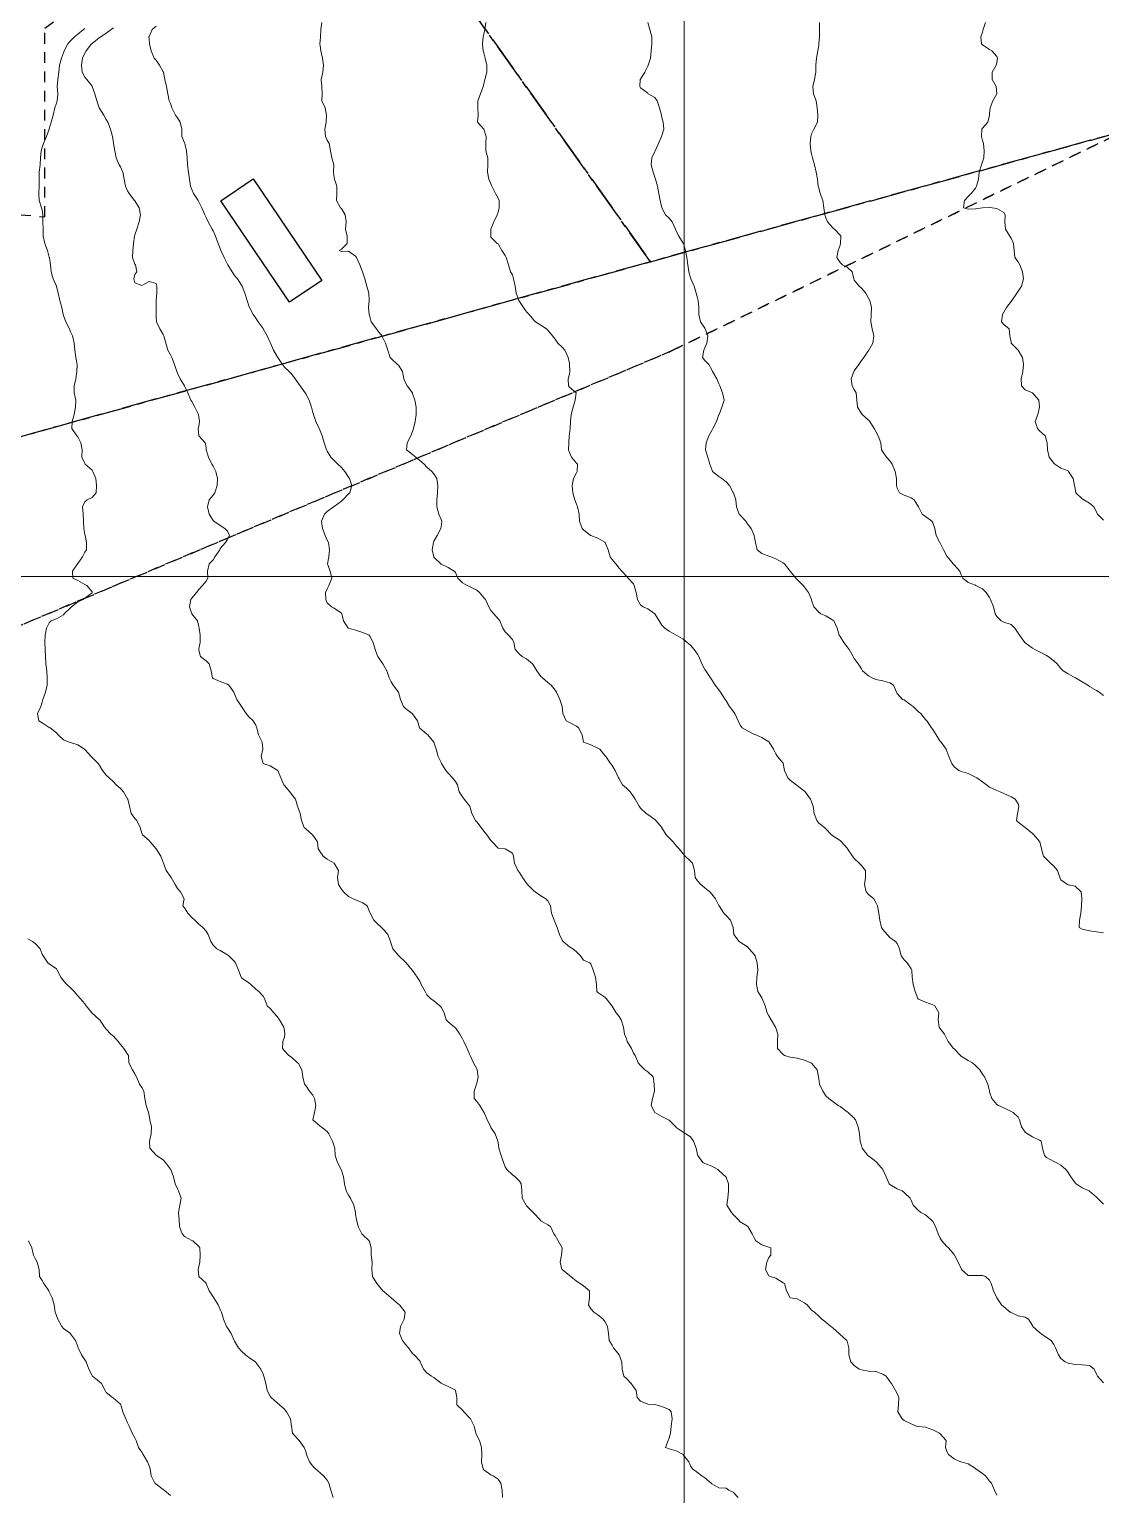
# Model space of a CAD drawing. Header units: centimetres. Extents: x 0 to 642158, y -847 to 649707.
# Drawn here: x 616720.8 to 616796, y 620322.9 to 620425.8 of the extents above; entities that cross this region are included whole.
import ezdxf

# ---------------------------------------------------------------- set-up
doc = ezdxf.new("R2010")
doc.units = ezdxf.units.CM
doc.header["$MEASUREMENT"] = 0
doc.linetypes.add('CENTERX2', pattern=[4, 2.5, -0.5, 0.5, -0.5])
doc.linetypes.add('JIS_02_0.7', pattern=[1.35, 0.75, -0.6])
for name, color, linetype, lineweight in [('MEV_grille', 254, 'Continuous', 9), ('WAL_parcellaire agricole', 7, 'JIS_02_0.7', 25), ('WAL_topographie 0.5', 253, 'Continuous', 20)]:
    doc.layers.add(name, color=color, linetype=linetype, lineweight=lineweight)
doc.layers.add('SPW_batiments', color=7, linetype='Continuous')
doc.layers.add('SPW_parcellaire cadastral', color=7, linetype='CENTERX2', lineweight=25, true_color=0xff0542)

# ---------------------------------------------------------------- blocks, each defined once
blk = doc.blocks.new('*U114')
at = {"layer": 'MEV_grille', "transparency": 33554687}
blk.add_lwpolyline([(-1338.46, 0), (1338.46, 0)], dxfattribs=at)
blk = doc.blocks.new('*U115')
at = {"layer": 'MEV_grille', "color": 0, "linetype": 'ByBlock', "lineweight": -2, "transparency": 16777216}
blk.add_blockref('*U114', (0, -2000), dxfattribs=at)
blk = doc.blocks.new('*U112')
at = {"layer": 'MEV_grille', "transparency": 33554687}
blk.add_lwpolyline([(0, 1825.48), (0, -1825.48)], dxfattribs=at)
blk = doc.blocks.new('*U113')
at = {"layer": 'MEV_grille', "color": 0, "linetype": 'ByBlock', "lineweight": -2, "transparency": 16777216}
blk.add_blockref('*U112', (1400, 0), dxfattribs=at)

msp = doc.modelspace()

# ---------------------------------------------------------------- linework, layer by layer
at = {"layer": 'SPW_batiments'}
msp.add_lwpolyline([(616736.57, 620415.27), (616741.37, 620408.14), (616739.1, 620406.62), (616734.3, 620413.74), (616736.57, 620415.27)], dxfattribs=at)
at = {"layer": 'SPW_parcellaire cadastral'}
for points in [[(616764.44, 620409.46), (616718.63, 620473.95), (616738.96, 620488.51), (616727.02, 620505.51), (616706.72, 620490.91), (616694.46, 620508.38), (616685.39, 620521.29), (616681.33, 620527.07), (616710, 620543.34), (616712.42, 620539.93), (616718.6, 620531.18), (616727.26, 620518.93), (616736.38, 620525.57), (616741.16, 620518.76), (616736.73, 620515.69), (616741.85, 620508.3), (616747.79, 620512.55), (616765.02, 620487.87), (616775.95, 620495.39), (616784.98, 620495.89), (616829.38, 620431.37), (616810.74, 620422.24), (616764.44, 620409.46)], [(616764.44, 620409.46), (616683.17, 620386.89), (616664.57, 620423.14), (616658.83, 620434.53), (616640.6, 620470.67), (616632.78, 620486.17), (616675.75, 620523.3), (616681.33, 620527.07), (616685.39, 620521.29), (616679.91, 620517.42), (616688.9, 620504.43), (616694.46, 620508.38), (616706.72, 620490.91), (616696.99, 620483.91), (616708.66, 620467.05), (616718.63, 620473.95), (616764.44, 620409.46)], [(616764.44, 620409.46), (616810.74, 620422.24), (616880.97, 620322.26), (616751.31, 620239.97), (616733.19, 620281.26), (616720.28, 620308.47), (616683.17, 620386.89), (616764.44, 620409.46)]]:
    msp.add_lwpolyline(points, dxfattribs=at)
at = {"layer": 'WAL_parcellaire agricole'}
for points in [[(616651.69, 620350.86), (616600.26, 620451.18), (616608.43, 620461.85), (616622.17, 620477.1), (616635.17, 620488.35), (616660.42, 620508.86), (616671.42, 620493.61), (616629.92, 620464.1), (616654.18, 620430.61), (616694.92, 620460.11), (616705.43, 620453.86), (616716.18, 620445.86), (616716.18, 620413.11), (616721.93, 620412.61), (616721.93, 620425.86), (616769.17, 620460.62), (616773.17, 620458.87), (616777.17, 620462.37), (616772.55, 620470.87), (616795.67, 620482.87), (616810.3, 620459.62)], [(616845.95, 620253.88), (616785.45, 620210.87), (616763.87, 620197.62), (616740.96, 620187.28), (616668.69, 620318.86), (616651.69, 620350.86), (616656.94, 620355.19), (616709.77, 620379.53), (616765.93, 620403.2), (616806.76, 620423.04)], [(616806.76, 620423.04), (616765.93, 620403.2), (616709.77, 620379.53), (616656.94, 620355.19), (616651.69, 620350.86)]]:
    msp.add_lwpolyline(points, dxfattribs=at)
at = {"layer": 'WAL_topographie 0.5'}
for points in [[(616724.75, 620425.82), (616724.64, 620425.75), (616724.25, 620425.43), (616724.03, 620425.25), (616723.75, 620424.97), (616723.56, 620424.75), (616723.3, 620424.25), (616723.25, 620424.11), (616723.11, 620423.75), (616722.97, 620423.25), (616722.93, 620422.75), (616722.85, 620422.25), (616722.81, 620421.75), (616722.85, 620421.25), (616722.8, 620420.75), (616722.75, 620420.59), (616722.65, 620420.25), (616722.52, 620419.75), (616722.39, 620419.25), (616722.25, 620418.79), (616722.24, 620418.75), (616722.06, 620418.25), (616721.84, 620417.75), (616721.75, 620417.49), (616721.68, 620417.25), (616721.64, 620416.75), (616721.6, 620416.25), (616721.55, 620415.75), (616721.53, 620415.25), (616721.53, 620414.75), (616721.52, 620414.25), (616721.53, 620413.75), (616721.71, 620413.25), (616721.75, 620413.11), (616721.8, 620412.75), (616721.8, 620412.25), (616721.83, 620411.75), (616721.83, 620411.25), (616721.94, 620410.75), (616722.12, 620410.25), (616722.25, 620409.79), (616722.26, 620409.75), (616722.34, 620409.25), (616722.38, 620408.75), (616722.53, 620408.25), (616722.75, 620407.75), (616722.75, 620407.75), (616722.87, 620407.25), (616722.99, 620406.75), (616723.14, 620406.25), (616723.23, 620405.75), (616723.25, 620405.69), (616723.41, 620405.25), (616723.67, 620404.75), (616723.75, 620404.54), (616723.87, 620404.25), (616724, 620403.75), (616724.05, 620403.25), (616724.12, 620402.75), (616724.2, 620402.25), (616724.18, 620401.75), (616724.11, 620401.25), (616723.99, 620400.75), (616724, 620400.25), (616724.12, 620399.75), (616724.09, 620399.25), (616723.99, 620398.75), (616723.86, 620398.25), (616723.83, 620397.75), (616724.18, 620397.25), (616724.25, 620397.17), (616724.46, 620396.75), (616724.55, 620396.25), (616724.54, 620395.75), (616724.75, 620395.29), (616724.77, 620395.25), (616725.25, 620394.83), (616725.31, 620394.75), (616725.51, 620394.25), (616725.56, 620393.75), (616725.53, 620393.25), (616725.25, 620392.91), (616724.92, 620392.75), (616724.75, 620392.61), (616724.58, 620392.25), (616724.63, 620391.75), (616724.65, 620391.25), (616724.67, 620390.75), (616724.75, 620390.32), (616724.76, 620390.25), (616724.87, 620389.75), (616724.85, 620389.25), (616724.75, 620389.07), (616724.58, 620388.75), (616724.25, 620388.28), (616724.22, 620388.25), (616723.87, 620387.75), (616723.91, 620387.25), (616724.25, 620387.09), (616724.75, 620386.82), (616724.88, 620386.75), (616725.25, 620386.29), (616725.27, 620386.25), (616725.25, 620386.23), (616724.75, 620385.85), (616724.62, 620385.75), (616724.25, 620385.6), (616723.82, 620385.25), (616723.75, 620385.18), (616723.3, 620384.75), (616723.25, 620384.69), (616722.75, 620384.4), (616722.37, 620384.25), (616722.25, 620384.12), (616722.05, 620383.75), (616721.95, 620383.25), (616721.93, 620382.75), (616721.96, 620382.25), (616721.98, 620381.75), (616722.01, 620381.25), (616722.07, 620380.75), (616722.1, 620380.25), (616722.1, 620379.75), (616721.99, 620379.25), (616721.8, 620378.75), (616721.75, 620378.56), (616721.66, 620378.25), (616721.42, 620377.75), (616721.51, 620377.25), (616721.75, 620377.1), (616722.25, 620376.78), (616722.3, 620376.75), (616722.75, 620376.39), (616722.88, 620376.25), (616723.25, 620375.92), (616723.64, 620375.75), (616723.75, 620375.72), (616724.25, 620375.56), (616724.72, 620375.25), (616724.75, 620375.22), (616725.19, 620374.75), (616725.25, 620374.67), (616725.69, 620374.25), (616725.75, 620374.15), (616725.99, 620373.75), (616726.25, 620373.42), (616726.45, 620373.25), (616726.75, 620372.95), (616726.94, 620372.75), (616727.25, 620372.5), (616727.47, 620372.25), (616727.75, 620371.78), (616727.76, 620371.75), (616727.87, 620371.25), (616728, 620370.75), (616728.25, 620370.4), (616728.4, 620370.25), (616728.63, 620369.75), (616728.75, 620369.35), (616728.79, 620369.25), (616729.25, 620368.84), (616729.34, 620368.75), (616729.75, 620368.25), (616729.75, 620368.25), (616730.08, 620367.75), (616730.25, 620367.31), (616730.27, 620367.25), (616730.46, 620366.75), (616730.75, 620366.33), (616730.8, 620366.25), (616731.08, 620365.75), (616731.25, 620365.48), (616731.45, 620365.25), (616731.72, 620364.75), (616731.63, 620364.25), (616731.75, 620364.11), (616731.97, 620363.75), (616732.25, 620363.45), (616732.47, 620363.25), (616732.75, 620362.98), (616733.02, 620362.75), (616733.25, 620362.49), (616733.41, 620362.25), (616733.59, 620361.75), (616733.75, 620361.51), (616734, 620361.25), (616734.25, 620361.12), (616734.75, 620360.83), (616734.86, 620360.75), (616735.25, 620360.36), (616735.33, 620360.25), (616735.52, 620359.75), (616735.71, 620359.25), (616735.75, 620359.21), (616736.25, 620358.86), (616736.39, 620358.75), (616736.75, 620358.41), (616736.96, 620358.25), (616737.25, 620357.91), (616737.35, 620357.75), (616737.55, 620357.25), (616737.75, 620357.05), (616738.01, 620356.75), (616738.25, 620356.49), (616738.4, 620356.25), (616738.71, 620355.75), (616738.75, 620355.5), (616738.78, 620355.25), (616738.75, 620355.04), (616738.65, 620354.75), (616738.62, 620354.25), (616738.75, 620354.09), (616739.07, 620353.75), (616739.25, 620353.63), (616739.68, 620353.25), (616739.75, 620353.19), (616739.98, 620352.75), (616740.05, 620352.25), (616740.16, 620351.75), (616740.25, 620351.65), (616740.52, 620351.25), (616740.75, 620350.97), (616740.86, 620350.75), (616740.96, 620350.25), (616740.86, 620349.75), (616740.75, 620349.25), (616741.25, 620348.79), (616741.33, 620348.75), (616741.75, 620348.42), (616741.86, 620348.25), (616742.12, 620347.75), (616742.25, 620347.39), (616742.28, 620347.25), (616742.32, 620346.75), (616742.48, 620346.25), (616742.73, 620345.75), (616742.75, 620345.7), (616742.89, 620345.25), (616742.97, 620344.75), (616743.09, 620344.25), (616743.25, 620343.95), (616743.39, 620343.75), (616743.63, 620343.25), (616743.73, 620342.75), (616743.75, 620342.62), (616743.81, 620342.25), (616743.92, 620341.75), (616744.18, 620341.25), (616744.25, 620341.18), (616744.7, 620340.75), (616744.75, 620340.62), (616744.83, 620340.25), (616744.85, 620339.75), (616744.9, 620339.25), (616744.88, 620338.75), (616744.93, 620338.25), (616745.25, 620337.75), (616745.25, 620337.75), (616745.67, 620337.25), (616745.75, 620337.17), (616746.25, 620336.75), (616746.25, 620336.75), (616746.75, 620336.31), (616746.82, 620336.25), (616747.22, 620335.75), (616747.16, 620335.25), (616746.91, 620334.75), (616746.83, 620334.25), (616747.05, 620333.75), (616747.25, 620333.48), (616747.45, 620333.25), (616747.75, 620332.85), (616747.86, 620332.75), (616748.25, 620332.34), (616748.29, 620332.25), (616748.52, 620331.75), (616748.75, 620331.48), (616749.08, 620331.25), (616749.25, 620331.15), (616749.75, 620330.77), (616749.79, 620330.75), (616750.25, 620330.54), (616750.75, 620330.27), (616750.76, 620330.25), (616750.86, 620329.75), (616750.86, 620329.25), (616751.25, 620328.86), (616751.34, 620328.75), (616751.75, 620328.33), (616751.82, 620328.25), (616752.06, 620327.75), (616752.19, 620327.25), (616752.25, 620327.09), (616752.44, 620326.75), (616752.58, 620326.25), (616752.6, 620325.75), (616752.59, 620325.25), (616752.71, 620324.75), (616752.75, 620324.68), (616753.25, 620324.33), (616753.41, 620324.25), (616753.75, 620324.02), (616753.95, 620323.75), (616754.03, 620323.25), (616754.05, 620322.75)], [(616726.75, 620425.87), (616726.59, 620425.75), (616726.25, 620425.5), (616725.86, 620425.25), (616725.75, 620425.17), (616725.25, 620424.78), (616725.22, 620424.75), (616724.83, 620424.25), (616724.75, 620424.1), (616724.59, 620423.75), (616724.5, 620423.25), (616724.56, 620422.75), (616724.75, 620422.42), (616724.88, 620422.25), (616725.25, 620421.77), (616725.26, 620421.75), (616725.45, 620421.25), (616725.58, 620420.75), (616725.75, 620420.26), (616725.75, 620420.25), (616726.07, 620419.75), (616726.25, 620419.43), (616726.35, 620419.25), (616726.54, 620418.75), (616726.69, 620418.25), (616726.75, 620417.81), (616726.76, 620417.75), (616726.84, 620417.25), (616726.95, 620416.75), (616727.16, 620416.25), (616727.25, 620416.11), (616727.4, 620415.75), (616727.51, 620415.25), (616727.61, 620414.75), (616727.75, 620414.44), (616727.86, 620414.25), (616728.24, 620413.75), (616728.25, 620413.73), (616728.55, 620413.25), (616728.64, 620412.75), (616728.56, 620412.25), (616728.39, 620411.75), (616728.25, 620411.34), (616728.22, 620411.25), (616728.16, 620410.75), (616728.12, 620410.25), (616728.1, 620409.75), (616728.25, 620409.28), (616728.29, 620409.25), (616728.4, 620408.75), (616728.25, 620408.57), (616728.19, 620408.25), (616728.25, 620407.98), (616728.75, 620407.78), (616729.25, 620408.08), (616729.75, 620407.94), (616729.79, 620407.75), (616729.8, 620407.25), (616729.75, 620406.75), (616729.76, 620406.25), (616729.75, 620406), (616729.74, 620405.75), (616729.75, 620405.58), (616729.77, 620405.25), (616730.01, 620404.75), (616730.25, 620404.35), (616730.3, 620404.25), (616730.42, 620403.75), (616730.58, 620403.25), (616730.75, 620402.93), (616730.84, 620402.75), (616731.04, 620402.25), (616731.2, 620401.75), (616731.25, 620401.65), (616731.43, 620401.25), (616731.75, 620400.75), (616731.75, 620400.75), (616731.97, 620400.25), (616732.19, 620399.75), (616732.25, 620399.64), (616732.46, 620399.25), (616732.72, 620398.75), (616732.75, 620398.55), (616732.79, 620398.25), (616732.75, 620397.92), (616732.71, 620397.75), (616732.75, 620397.25), (616732.75, 620397.25), (616733.2, 620396.75), (616733.25, 620396.42), (616733.27, 620396.25), (616733.42, 620395.75), (616733.66, 620395.25), (616733.75, 620395.11), (616733.94, 620394.75), (616734.06, 620394.25), (616734.04, 620393.75), (616733.87, 620393.25), (616733.75, 620393.08), (616733.46, 620392.75), (616733.35, 620392.25), (616733.47, 620391.75), (616733.75, 620391.31), (616733.81, 620391.25), (616734.25, 620390.95), (616734.57, 620390.75), (616734.75, 620390.56), (616734.89, 620390.25), (616734.75, 620389.99), (616734.62, 620389.75), (616734.25, 620389.33), (616734.21, 620389.25), (616733.88, 620388.75), (616733.75, 620388.55), (616733.47, 620388.25), (616733.35, 620387.75), (616733.38, 620387.25), (616733.25, 620387.05), (616733.01, 620386.75), (616732.75, 620386.45), (616732.59, 620386.25), (616732.25, 620385.84), (616732.19, 620385.75), (616732.09, 620385.25), (616732.25, 620384.75), (616732.25, 620384.75), (616732.66, 620384.25), (616732.75, 620383.83), (616732.76, 620383.75), (616732.85, 620383.25), (616732.83, 620382.75), (616732.75, 620382.31), (616732.74, 620382.25), (616732.75, 620382.19), (616732.86, 620381.75), (616733.25, 620381.46), (616733.47, 620381.25), (616733.62, 620380.75), (616733.7, 620380.25), (616733.75, 620380.21), (616734.25, 620380), (616734.75, 620379.81), (616734.86, 620379.75), (616735.21, 620379.25), (616735.25, 620379.14), (616735.42, 620378.75), (616735.75, 620378.25), (616735.75, 620378.25), (616736.06, 620377.75), (616736.25, 620377.53), (616736.57, 620377.25), (616736.75, 620376.93), (616736.81, 620376.75), (616736.94, 620376.25), (616737.2, 620375.75), (616737.24, 620375.25), (616737.11, 620374.75), (616737.25, 620374.25), (616737.25, 620374.25), (616737.75, 620374.08), (616738.25, 620373.78), (616738.28, 620373.75), (616738.51, 620373.25), (616738.71, 620372.75), (616738.75, 620372.7), (616739.13, 620372.25), (616739.25, 620372.1), (616739.52, 620371.75), (616739.66, 620371.25), (616739.75, 620371.06), (616739.85, 620370.75), (616739.96, 620370.25), (616740.15, 620369.75), (616740.25, 620369.66), (616740.73, 620369.25), (616740.75, 620369.23), (616741.07, 620368.75), (616741.12, 620368.25), (616741.25, 620368.05), (616741.48, 620367.75), (616741.75, 620367.54), (616742.25, 620367.25), (616742.25, 620367.25), (616742.54, 620366.75), (616742.47, 620366.25), (616742.55, 620365.75), (616742.75, 620365.42), (616742.89, 620365.25), (616743.25, 620364.91), (616743.58, 620364.75), (616743.75, 620364.67), (616744.25, 620364.48), (616744.55, 620364.25), (616744.75, 620363.8), (616744.76, 620363.75), (616745.02, 620363.25), (616745.25, 620363.05), (616745.57, 620362.75), (616745.75, 620362.55), (616746.01, 620362.25), (616746.2, 620361.75), (616746.25, 620361.6), (616746.37, 620361.25), (616746.75, 620360.78), (616746.78, 620360.75), (616747.25, 620360.3), (616747.29, 620360.25), (616747.73, 620359.75), (616747.75, 620359.72), (616748.08, 620359.25), (616748.25, 620358.97), (616748.36, 620358.75), (616748.62, 620358.25), (616748.75, 620358.01), (616749, 620357.75), (616749.25, 620357.59), (616749.65, 620357.25), (616749.75, 620357.15), (616749.96, 620356.75), (616750.1, 620356.25), (616750.25, 620356.12), (616750.68, 620355.75), (616750.75, 620355.69), (616751.06, 620355.25), (616751.25, 620354.92), (616751.34, 620354.75), (616751.58, 620354.25), (616751.75, 620353.86), (616751.79, 620353.75), (616752.03, 620353.25), (616752.25, 620352.83), (616752.28, 620352.75), (616752.34, 620352.25), (616752.25, 620351.8), (616752.24, 620351.75), (616752.06, 620351.25), (616752.07, 620350.75), (616752.25, 620350.54), (616752.46, 620350.25), (616752.75, 620349.77), (616752.77, 620349.75), (616752.98, 620349.25), (616753.23, 620348.75), (616753.25, 620348.71), (616753.55, 620348.25), (616753.74, 620347.75), (616753.75, 620347.65), (616753.8, 620347.25), (616753.97, 620346.75), (616754.12, 620346.25), (616754.25, 620345.95), (616754.37, 620345.75), (616754.75, 620345.39), (616754.94, 620345.25), (616755.25, 620344.93), (616755.37, 620344.75), (616755.41, 620344.25), (616755.43, 620343.75), (616755.71, 620343.25), (616755.75, 620343.21), (616756.2, 620342.75), (616756.25, 620342.69), (616756.69, 620342.25), (616756.75, 620342.16), (616757.25, 620341.88), (616757.42, 620341.75), (616757.66, 620341.25), (616757.75, 620341.12), (616757.96, 620340.75), (616758.24, 620340.25), (616758.21, 620339.75), (616758.1, 620339.25), (616758.23, 620338.75), (616758.25, 620338.73), (616758.75, 620338.32), (616758.86, 620338.25), (616759.25, 620337.93), (616759.52, 620337.75), (616759.75, 620337.6), (616760.16, 620337.25), (616760.16, 620336.75), (616760.09, 620336.25), (616760.25, 620335.97), (616760.48, 620335.75), (616760.75, 620335.57), (616761.12, 620335.25), (616761.25, 620335.08), (616761.43, 620334.75), (616761.5, 620334.25), (616761.54, 620333.75), (616761.75, 620333.42), (616761.86, 620333.25), (616762.25, 620332.75), (616762.25, 620332.75), (616762.43, 620332.25), (616762.45, 620331.75), (616762.58, 620331.25), (616762.75, 620331.09), (616763.1, 620330.75), (616763.25, 620330.5), (616763.43, 620330.25), (616763.5, 620329.75), (616763.75, 620329.5), (616764.25, 620329.3), (616764.75, 620329.27), (616764.81, 620329.25), (616765.25, 620329.13), (616765.75, 620328.91), (616765.9, 620328.75), (616765.96, 620328.25), (616765.9, 620327.75), (616765.84, 620327.25), (616765.75, 620326.92), (616765.69, 620326.75), (616765.5, 620326.25), (616765.75, 620326.15), (616766.25, 620326.01), (616766.73, 620325.75), (616766.75, 620325.73), (616767.14, 620325.25), (616767.25, 620324.96), (616767.39, 620324.75), (616767.75, 620324.5), (616768.06, 620324.25), (616768.25, 620324.12), (616768.71, 620323.75), (616768.75, 620323.71), (616769.25, 620323.42), (616769.75, 620323.4), (616769.94, 620323.25), (616770.25, 620323.11), (616770.6, 620322.75)], [(616729.75, 620425.98), (616729.48, 620425.75), (616729.25, 620425.26), (616729.24, 620425.25), (616729.25, 620425.08), (616729.28, 620424.75), (616729.39, 620424.25), (616729.62, 620423.75), (616729.75, 620423.6), (616729.98, 620423.25), (616730.25, 620422.78), (616730.26, 620422.75), (616730.36, 620422.25), (616730.47, 620421.75), (616730.57, 620421.25), (616730.67, 620420.75), (616730.75, 620420.57), (616730.84, 620420.25), (616731.11, 620419.75), (616731.25, 620419.55), (616731.44, 620419.25), (616731.55, 620418.75), (616731.56, 620418.25), (616731.75, 620417.81), (616731.76, 620417.75), (616731.89, 620417.25), (616731.92, 620416.75), (616731.94, 620416.25), (616732.03, 620415.75), (616732.08, 620415.25), (616732.15, 620414.75), (616732.25, 620414.53), (616732.38, 620414.25), (616732.7, 620413.75), (616732.75, 620413.67), (616732.96, 620413.25), (616733.16, 620412.75), (616733.25, 620412.56), (616733.41, 620412.25), (616733.68, 620411.75), (616733.75, 620411.63), (616733.91, 620411.25), (616734.11, 620410.75), (616734.25, 620410.38), (616734.3, 620410.25), (616734.52, 620409.75), (616734.75, 620409.28), (616734.77, 620409.25), (616735.08, 620408.75), (616735.25, 620408.5), (616735.47, 620408.25), (616735.75, 620407.81), (616735.78, 620407.75), (616735.98, 620407.25), (616736.14, 620406.75), (616736.25, 620406.37), (616736.29, 620406.25), (616736.56, 620405.75), (616736.75, 620405.49), (616736.92, 620405.25), (616737.25, 620404.78), (616737.27, 620404.75), (616737.55, 620404.25), (616737.75, 620403.79), (616737.77, 620403.75), (616737.99, 620403.25), (616738.25, 620402.82), (616738.29, 620402.75), (616738.61, 620402.25), (616738.75, 620402.06), (616739.08, 620401.75), (616739.25, 620401.59), (616739.5, 620401.25), (616739.75, 620400.92), (616739.86, 620400.75), (616740.22, 620400.25), (616740.25, 620400.2), (616740.5, 620399.75), (616740.66, 620399.25), (616740.75, 620398.89), (616740.79, 620398.75), (616740.96, 620398.25), (616741.19, 620397.75), (616741.25, 620397.59), (616741.41, 620397.25), (616741.54, 620396.75), (616741.7, 620396.25), (616741.75, 620396.16), (616742.01, 620395.75), (616742.25, 620395.5), (616742.49, 620395.25), (616742.75, 620395.02), (616743, 620394.75), (616743.25, 620394.35), (616743.31, 620394.25), (616743.49, 620393.75), (616743.34, 620393.25), (616743.25, 620393.17), (616742.86, 620392.75), (616742.75, 620392.66), (616742.25, 620392.29), (616742.19, 620392.25), (616741.75, 620391.94), (616741.56, 620391.75), (616741.35, 620391.25), (616741.43, 620390.75), (616741.61, 620390.25), (616741.75, 620389.93), (616741.84, 620389.75), (616741.92, 620389.25), (616741.86, 620388.75), (616741.77, 620388.25), (616741.96, 620387.75), (616742.07, 620387.25), (616741.86, 620386.75), (616741.75, 620386.51), (616741.64, 620386.25), (616741.65, 620385.75), (616741.75, 620385.52), (616742.05, 620385.25), (616742.25, 620385.15), (616742.75, 620384.8), (616742.79, 620384.75), (616742.91, 620384.25), (616743.23, 620383.75), (616743.25, 620383.74), (616743.75, 620383.61), (616744.25, 620383.45), (616744.69, 620383.25), (616744.75, 620383.18), (616744.98, 620382.75), (616745.12, 620382.25), (616745.25, 620381.91), (616745.32, 620381.75), (616745.65, 620381.25), (616745.75, 620381.07), (616745.93, 620380.75), (616746.11, 620380.25), (616746.25, 620379.97), (616746.38, 620379.75), (616746.75, 620379.25), (616746.75, 620379.25), (616746.9, 620378.75), (616747.11, 620378.25), (616747.25, 620378.11), (616747.73, 620377.75), (616747.75, 620377.73), (616748.1, 620377.25), (616748.24, 620376.75), (616748.25, 620376.73), (616748.75, 620376.31), (616748.81, 620376.25), (616749.25, 620375.75), (616749.25, 620375.75), (616749.4, 620375.25), (616749.54, 620374.75), (616749.75, 620374.32), (616749.78, 620374.25), (616750.07, 620373.75), (616750.25, 620373.57), (616750.56, 620373.25), (616750.75, 620372.98), (616750.9, 620372.75), (616751.02, 620372.25), (616751.25, 620371.92), (616751.37, 620371.75), (616751.75, 620371.27), (616751.76, 620371.25), (616751.9, 620370.75), (616752.16, 620370.25), (616752.25, 620370.15), (616752.55, 620369.75), (616752.75, 620369.5), (616752.96, 620369.25), (616753.25, 620368.84), (616753.33, 620368.75), (616753.75, 620368.3), (616754.25, 620368.25), (616754.25, 620368.25), (616754.75, 620367.96), (616754.82, 620367.75), (616754.89, 620367.25), (616755.14, 620366.75), (616755.25, 620366.59), (616755.47, 620366.25), (616755.75, 620365.85), (616755.82, 620365.75), (616756.25, 620365.32), (616756.36, 620365.25), (616756.75, 620364.96), (616757.1, 620364.75), (616757.25, 620364.6), (616757.43, 620364.25), (616757.5, 620363.75), (616757.69, 620363.25), (616757.75, 620363.09), (616757.9, 620362.75), (616758.07, 620362.25), (616758.25, 620361.84), (616758.31, 620361.75), (616758.75, 620361.39), (616758.99, 620361.25), (616759.25, 620361.04), (616759.54, 620360.75), (616759.75, 620360.45), (616760.18, 620360.25), (616760.25, 620360.19), (616760.42, 620359.75), (616760.58, 620359.25), (616760.66, 620358.75), (616760.69, 620358.25), (616760.75, 620358.18), (616761.25, 620357.86), (616761.34, 620357.75), (616761.74, 620357.25), (616761.75, 620357.23), (616762.04, 620356.75), (616762.25, 620356.49), (616762.38, 620356.25), (616762.55, 620355.75), (616762.61, 620355.25), (616762.75, 620354.93), (616762.81, 620354.75), (616763.11, 620354.25), (616763.25, 620353.92), (616763.36, 620353.75), (616763.59, 620353.25), (616763.75, 620353.05), (616764.05, 620352.75), (616764.25, 620352.61), (616764.63, 620352.25), (616764.71, 620351.75), (616764.72, 620351.25), (616764.59, 620350.75), (616764.49, 620350.25), (616764.75, 620349.75), (616764.75, 620349.75), (616765.25, 620349.47), (616765.7, 620349.25), (616765.75, 620349.21), (616766.23, 620348.75), (616766.25, 620348.71), (616766.75, 620348.37), (616766.92, 620348.25), (616767.25, 620348.05), (616767.47, 620347.75), (616767.64, 620347.25), (616767.75, 620346.82), (616767.77, 620346.75), (616768.12, 620346.25), (616768.25, 620346.17), (616768.75, 620345.98), (616769.16, 620345.75), (616769.25, 620345.68), (616769.74, 620345.25), (616769.75, 620345.22), (616769.92, 620344.75), (616769.93, 620344.25), (616769.87, 620343.75), (616769.81, 620343.25), (616770.13, 620342.75), (616770.25, 620342.61), (616770.6, 620342.25), (616770.75, 620342.09), (616771.25, 620341.79), (616771.28, 620341.75), (616771.58, 620341.25), (616771.75, 620340.92), (616771.85, 620340.75), (616772.25, 620340.46), (616772.75, 620340.3), (616772.9, 620340.25), (616772.88, 620339.75), (616772.75, 620339.58), (616772.6, 620339.25), (616772.51, 620338.75), (616772.75, 620338.3), (616772.84, 620338.25), (616773.25, 620338.14), (616773.75, 620337.81), (616773.84, 620337.75), (616773.98, 620337.25), (616774.25, 620336.75), (616774.25, 620336.75), (616774.75, 620336.68), (616775.25, 620336.41), (616775.45, 620336.25), (616775.75, 620335.89), (616775.95, 620335.75), (616776.25, 620335.47), (616776.46, 620335.25), (616776.75, 620335.04), (616777.1, 620334.75), (616777.25, 620334.64), (616777.69, 620334.25), (616777.75, 620334.19), (616778.23, 620333.75), (616778.25, 620333.7), (616778.37, 620333.25), (616778.36, 620332.75), (616778.5, 620332.25), (616778.75, 620332), (616779.09, 620331.75), (616779.25, 620331.69), (616779.75, 620331.61), (616780.25, 620331.58), (616780.75, 620331.4), (616780.99, 620331.25), (616781.25, 620330.89), (616781.36, 620330.75), (616781.64, 620330.25), (616781.75, 620330.04), (616781.88, 620329.75), (616781.85, 620329.25), (616781.81, 620328.75), (616782.1, 620328.25), (616782.25, 620328.15), (616782.75, 620327.91), (616783.12, 620327.75), (616783.25, 620327.72), (616783.75, 620327.68), (616784.25, 620327.5), (616784.73, 620327.25), (616784.75, 620327.23), (616785.19, 620326.75), (616785.16, 620326.25), (616785.25, 620325.96), (616785.37, 620325.75), (616785.75, 620325.45), (616786.21, 620325.25), (616786.25, 620325.24), (616786.75, 620325.1), (616787.25, 620324.78), (616787.29, 620324.75), (616787.75, 620324.42), (616787.95, 620324.25), (616788.25, 620323.88), (616788.37, 620323.75), (616788.6, 620323.25), (616788.75, 620322.9)], [(616741.38, 620426.25), (616741.31, 620425.75), (616741.28, 620425.25), (616741.25, 620424.95), (616741.23, 620424.75), (616741.25, 620424.61), (616741.3, 620424.25), (616741.43, 620423.75), (616741.49, 620423.25), (616741.44, 620422.75), (616741.34, 620422.25), (616741.39, 620421.75), (616741.4, 620421.25), (616741.39, 620420.75), (616741.62, 620420.25), (616741.71, 620419.75), (616741.68, 620419.25), (616741.59, 620418.75), (616741.63, 620418.25), (616741.75, 620417.98), (616741.89, 620417.75), (616741.98, 620417.25), (616742.07, 620416.75), (616742.23, 620416.25), (616742.2, 620415.75), (616742.25, 620415.38), (616742.27, 620415.25), (616742.43, 620414.75), (616742.43, 620414.25), (616742.41, 620413.75), (616742.69, 620413.25), (616742.75, 620413.19), (616743.02, 620412.75), (616743.08, 620412.25), (616743.04, 620411.75), (616743.16, 620411.25), (616743.15, 620410.75), (616742.75, 620410.35), (616742.6, 620410.25), (616742.75, 620410.17), (616743.25, 620410.2), (616743.75, 620409.84), (616743.8, 620409.75), (616744.04, 620409.25), (616744.23, 620408.75), (616744.25, 620408.69), (616744.39, 620408.25), (616744.54, 620407.75), (616744.67, 620407.25), (616744.69, 620406.75), (616744.66, 620406.25), (616744.7, 620405.75), (616744.75, 620405.62), (616744.85, 620405.25), (616745.21, 620404.75), (616745.25, 620404.71), (616745.59, 620404.25), (616745.75, 620403.93), (616745.84, 620403.75), (616746.01, 620403.25), (616746.17, 620402.75), (616746.25, 620402.67), (616746.7, 620402.25), (616746.75, 620402.2), (616747.04, 620401.75), (616747.13, 620401.25), (616747.25, 620400.95), (616747.37, 620400.75), (616747.74, 620400.25), (616747.75, 620400.22), (616747.91, 620399.75), (616748.01, 620399.25), (616748.01, 620398.75), (616747.92, 620398.25), (616747.81, 620397.75), (616747.75, 620397.55), (616747.63, 620397.25), (616747.37, 620396.75), (616747.33, 620396.25), (616747.75, 620395.94), (616747.98, 620395.75), (616748.25, 620395.51), (616748.56, 620395.25), (616748.75, 620395.05), (616749.1, 620394.75), (616749.25, 620394.58), (616749.46, 620394.25), (616749.52, 620393.75), (616749.49, 620393.25), (616749.45, 620392.75), (616749.46, 620392.25), (616749.6, 620391.75), (616749.75, 620391.38), (616749.79, 620391.25), (616749.75, 620390.89), (616749.73, 620390.75), (616749.48, 620390.25), (616749.25, 620389.84), (616749.21, 620389.75), (616749.13, 620389.25), (616749.23, 620388.75), (616749.25, 620388.72), (616749.73, 620388.25), (616749.75, 620388.24), (616750.25, 620388.01), (616750.67, 620387.75), (616750.75, 620387.64), (616750.93, 620387.25), (616751.25, 620386.92), (616751.58, 620386.75), (616751.75, 620386.68), (616752.25, 620386.4), (616752.44, 620386.25), (616752.75, 620385.87), (616752.86, 620385.75), (616753.09, 620385.25), (616753.25, 620384.99), (616753.44, 620384.75), (616753.75, 620384.4), (616753.87, 620384.25), (616754.08, 620383.75), (616754.25, 620383.49), (616754.48, 620383.25), (616754.75, 620382.94), (616754.86, 620382.75), (616754.95, 620382.25), (616755.25, 620381.91), (616755.45, 620381.75), (616755.75, 620381.6), (616756.17, 620381.25), (616756.25, 620381.11), (616756.46, 620380.75), (616756.75, 620380.35), (616756.86, 620380.25), (616757.25, 620379.94), (616757.47, 620379.75), (616757.75, 620379.4), (616757.84, 620379.25), (616758.09, 620378.75), (616758.25, 620378.25), (616758.25, 620378.25), (616758.29, 620377.75), (616758.52, 620377.25), (616758.75, 620377.12), (616759.25, 620376.87), (616759.4, 620376.75), (616759.65, 620376.25), (616759.74, 620375.75), (616759.75, 620375.74), (616760.25, 620375.55), (616760.75, 620375.33), (616760.88, 620375.25), (616761.25, 620374.8), (616761.3, 620374.75), (616761.63, 620374.25), (616761.75, 620374.11), (616761.96, 620373.75), (616762.21, 620373.25), (616762.25, 620373.17), (616762.47, 620372.75), (616762.75, 620372.52), (616763.01, 620372.25), (616763.25, 620371.93), (616763.37, 620371.75), (616763.65, 620371.25), (616763.75, 620371.12), (616764.15, 620370.75), (616764.25, 620370.66), (616764.75, 620370.31), (616764.82, 620370.25), (616765.24, 620369.75), (616765.25, 620369.73), (616765.54, 620369.25), (616765.75, 620369.04), (616766.03, 620368.75), (616766.25, 620368.48), (616766.45, 620368.25), (616766.75, 620367.9), (616766.89, 620367.75), (616767.25, 620367.4), (616767.39, 620367.25), (616767.54, 620366.75), (616767.57, 620366.25), (616767.75, 620366.02), (616767.97, 620365.75), (616768.25, 620365.53), (616768.61, 620365.25), (616768.75, 620365.09), (616769.01, 620364.75), (616769.25, 620364.28), (616769.27, 620364.25), (616769.6, 620363.75), (616769.75, 620363.58), (616770.05, 620363.25), (616770.25, 620362.75), (616770.25, 620362.75), (616770.29, 620362.25), (616770.67, 620361.75), (616770.75, 620361.7), (616771.25, 620361.39), (616771.36, 620361.25), (616771.75, 620360.83), (616771.79, 620360.75), (616771.94, 620360.25), (616771.98, 620359.75), (616771.92, 620359.25), (616771.88, 620358.75), (616771.99, 620358.25), (616772.25, 620357.8), (616772.28, 620357.75), (616772.5, 620357.25), (616772.64, 620356.75), (616772.75, 620356.53), (616772.91, 620356.25), (616773.23, 620355.75), (616773.25, 620355.71), (616773.39, 620355.25), (616773.37, 620354.75), (616773.37, 620354.25), (616773.75, 620353.82), (616773.86, 620353.75), (616774.25, 620353.63), (616774.75, 620353.57), (616775.25, 620353.44), (616775.71, 620353.25), (616775.75, 620353.22), (616776.15, 620352.75), (616776.23, 620352.25), (616776.25, 620352.11), (616776.31, 620351.75), (616776.53, 620351.25), (616776.75, 620350.92), (616776.97, 620350.75), (616777.25, 620350.52), (616777.62, 620350.25), (616777.75, 620350.17), (616778.25, 620349.8), (616778.31, 620349.75), (616778.75, 620349.35), (616778.84, 620349.25), (616779.02, 620348.75), (616779.11, 620348.25), (616779.15, 620347.75), (616779.25, 620347.43), (616779.31, 620347.25), (616779.71, 620346.75), (616779.75, 620346.72), (616780.25, 620346.32), (616780.32, 620346.25), (616780.75, 620345.75), (616780.75, 620345.75), (616780.98, 620345.25), (616781.2, 620344.75), (616781.25, 620344.7), (616781.75, 620344.39), (616782.12, 620344.25), (616782.25, 620344.15), (616782.67, 620343.75), (616782.75, 620343.6), (616782.87, 620343.25), (616783.25, 620342.88), (616783.42, 620342.75), (616783.75, 620342.57), (616784.12, 620342.25), (616784.25, 620342.11), (616784.45, 620341.75), (616784.63, 620341.25), (616784.75, 620340.99), (616784.9, 620340.75), (616785.25, 620340.35), (616785.36, 620340.25), (616785.75, 620339.79), (616785.79, 620339.75), (616786.05, 620339.25), (616786.25, 620338.82), (616786.28, 620338.75), (616786.75, 620338.33), (616787.25, 620338.31), (616787.75, 620338.31), (616787.95, 620338.25), (616788.25, 620338), (616788.36, 620337.75), (616788.52, 620337.25), (616788.75, 620336.75), (616788.75, 620336.75), (616789.08, 620336.25), (616789.25, 620336.13), (616789.7, 620335.75), (616789.75, 620335.72), (616790.25, 620335.5), (616790.75, 620335.39), (616790.97, 620335.25), (616791.25, 620334.82), (616791.29, 620334.75), (616791.75, 620334.33), (616791.85, 620334.25), (616792.25, 620333.97), (616792.56, 620333.75), (616792.75, 620333.48), (616792.86, 620333.25), (616793.07, 620332.75), (616793.25, 620332.49), (616793.54, 620332.25), (616793.75, 620332.17), (616794.25, 620332.08), (616794.75, 620332.05), (616795.25, 620332), (616795.58, 620331.75), (616795.75, 620331.39), (616795.82, 620331.25), (616796.25, 620330.78)], [(616752.88, 620426.25), (616752.83, 620425.75), (616752.75, 620425.42), (616752.71, 620425.25), (616752.65, 620424.75), (616752.71, 620424.25), (616752.75, 620424.11), (616752.84, 620423.75), (616752.97, 620423.25), (616752.96, 620422.75), (616752.82, 620422.25), (616752.75, 620421.92), (616752.7, 620421.75), (616752.51, 620421.25), (616752.33, 620420.75), (616752.33, 620420.25), (616752.35, 620419.75), (616752.31, 620419.25), (616752.75, 620418.75), (616752.75, 620418.75), (616752.91, 620418.25), (616752.89, 620417.75), (616752.89, 620417.25), (616753.02, 620416.75), (616753.03, 620416.25), (616753, 620415.75), (616753.1, 620415.25), (616753.25, 620414.93), (616753.3, 620414.75), (616753.57, 620414.25), (616753.75, 620413.93), (616753.82, 620413.75), (616753.83, 620413.25), (616753.75, 620412.93), (616753.68, 620412.75), (616753.46, 620412.25), (616753.25, 620411.75), (616753.25, 620411.75), (616753.23, 620411.25), (616753.25, 620411.19), (616753.69, 620410.75), (616753.75, 620410.71), (616754.01, 620410.25), (616754.25, 620409.89), (616754.31, 620409.75), (616754.49, 620409.25), (616754.63, 620408.75), (616754.75, 620408.54), (616754.84, 620408.25), (616754.95, 620407.75), (616755.02, 620407.25), (616755.21, 620406.75), (616755.25, 620406.67), (616755.53, 620406.25), (616755.75, 620405.94), (616755.92, 620405.75), (616756.25, 620405.36), (616756.38, 620405.25), (616756.75, 620405), (616757.14, 620404.75), (616757.25, 620404.66), (616757.57, 620404.25), (616757.75, 620404.03), (616757.94, 620403.75), (616758.25, 620403.47), (616758.44, 620403.25), (616758.67, 620402.75), (616758.75, 620402.32), (616758.76, 620402.25), (616758.78, 620401.75), (616758.75, 620401.58), (616758.67, 620401.25), (616758.68, 620400.75), (616758.75, 620400.66), (616759.22, 620400.25), (616759.16, 620399.75), (616759.01, 620399.25), (616758.87, 620398.75), (616758.83, 620398.25), (616758.8, 620397.75), (616758.75, 620397.39), (616758.73, 620397.25), (616758.71, 620396.75), (616758.68, 620396.25), (616758.75, 620396.07), (616758.9, 620395.75), (616759.25, 620395.33), (616759.32, 620395.25), (616759.31, 620394.75), (616759.25, 620394.65), (616759.05, 620394.25), (616758.94, 620393.75), (616758.99, 620393.25), (616759.14, 620392.75), (616759.25, 620392.45), (616759.32, 620392.25), (616759.44, 620391.75), (616759.47, 620391.25), (616759.65, 620390.75), (616759.75, 620390.65), (616760.23, 620390.25), (616760.25, 620390.24), (616760.75, 620390.06), (616761.25, 620389.78), (616761.27, 620389.75), (616761.47, 620389.25), (616761.62, 620388.75), (616761.75, 620388.56), (616762.01, 620388.25), (616762.25, 620387.95), (616762.44, 620387.75), (616762.75, 620387.4), (616762.89, 620387.25), (616763.25, 620386.85), (616763.3, 620386.75), (616763.45, 620386.25), (616763.53, 620385.75), (616763.75, 620385.38), (616763.93, 620385.25), (616764.25, 620385.11), (616764.75, 620384.75), (616764.75, 620384.75), (616765.05, 620384.25), (616765.25, 620383.96), (616765.46, 620383.75), (616765.75, 620383.53), (616766.25, 620383.25), (616766.25, 620383.25), (616766.75, 620382.97), (616767.02, 620382.75), (616767.25, 620382.56), (616767.51, 620382.25), (616767.75, 620381.93), (616767.84, 620381.75), (616768.05, 620381.25), (616768.25, 620380.85), (616768.32, 620380.75), (616768.66, 620380.25), (616768.75, 620380.13), (616768.99, 620379.75), (616769.25, 620379.41), (616769.36, 620379.25), (616769.69, 620378.75), (616769.75, 620378.65), (616770, 620378.25), (616770.25, 620377.91), (616770.37, 620377.75), (616770.61, 620377.25), (616770.75, 620376.94), (616770.89, 620376.75), (616771.25, 620376.53), (616771.75, 620376.28), (616771.83, 620376.25), (616772.25, 620376.07), (616772.75, 620375.78), (616772.78, 620375.75), (616773.08, 620375.25), (616773.25, 620374.93), (616773.37, 620374.75), (616773.75, 620374.27), (616773.76, 620374.25), (616773.86, 620373.75), (616774.08, 620373.25), (616774.25, 620373.07), (616774.67, 620372.75), (616774.75, 620372.7), (616775.25, 620372.31), (616775.31, 620372.25), (616775.67, 620371.75), (616775.75, 620371.56), (616775.87, 620371.25), (616775.94, 620370.75), (616776.11, 620370.25), (616776.25, 620370.07), (616776.65, 620369.75), (616776.75, 620369.67), (616777.14, 620369.25), (616777.25, 620369.17), (616777.75, 620368.84), (616777.86, 620368.75), (616778.25, 620368.3), (616778.28, 620368.25), (616778.62, 620367.75), (616778.75, 620367.59), (616779.1, 620367.25), (616779.25, 620367.1), (616779.53, 620366.75), (616779.54, 620366.25), (616779.46, 620365.75), (616779.59, 620365.25), (616779.75, 620365.06), (616780.11, 620364.75), (616780.25, 620364.49), (616780.37, 620364.25), (616780.46, 620363.75), (616780.55, 620363.25), (616780.66, 620362.75), (616780.75, 620362.59), (616781.05, 620362.25), (616781.25, 620362.03), (616781.63, 620361.75), (616781.75, 620361.61), (616781.92, 620361.25), (616782.04, 620360.75), (616782.25, 620360.46), (616782.47, 620360.25), (616782.75, 620359.84), (616782.79, 620359.75), (616782.81, 620359.25), (616782.89, 620358.75), (616783.02, 620358.25), (616783.2, 620357.75), (616783.25, 620357.72), (616783.75, 620357.49), (616784.25, 620357.31), (616784.41, 620357.25), (616784.69, 620356.75), (616784.63, 620356.25), (616784.7, 620355.75), (616784.75, 620355.68), (616785.07, 620355.25), (616785.25, 620354.93), (616785.34, 620354.75), (616785.71, 620354.25), (616785.75, 620354.22), (616786.21, 620353.75), (616786.25, 620353.71), (616786.75, 620353.41), (616787.05, 620353.25), (616787.25, 620353.06), (616787.57, 620352.75), (616787.75, 620352.44), (616787.89, 620352.25), (616788.13, 620351.75), (616788.24, 620351.25), (616788.25, 620351.2), (616788.4, 620350.75), (616788.75, 620350.33), (616788.86, 620350.25), (616789.25, 620350.09), (616789.75, 620349.83), (616789.9, 620349.75), (616790.25, 620349.42), (616790.35, 620349.25), (616790.49, 620348.75), (616790.75, 620348.37), (616790.9, 620348.25), (616791.25, 620348.05), (616791.75, 620347.81), (616791.87, 620347.75), (616791.95, 620347.25), (616792.11, 620346.75), (616792.25, 620346.61), (616792.75, 620346.33), (616792.91, 620346.25), (616793.25, 620346.06), (616793.59, 620345.75), (616793.75, 620345.55), (616793.94, 620345.25), (616794.25, 620344.82), (616794.31, 620344.75), (616794.75, 620344.48), (616795.23, 620344.25), (616795.25, 620344.24), (616795.75, 620343.82), (616795.83, 620343.75), (616796.25, 620343.32)], [(616764.25, 620426.25), (616764.39, 620425.75), (616764.53, 620425.25), (616764.54, 620424.75), (616764.49, 620424.25), (616764.44, 620423.75), (616764.28, 620423.25), (616764.25, 620423.18), (616764.04, 620422.75), (616763.75, 620422.28), (616763.73, 620422.25), (616763.7, 620421.75), (616763.75, 620421.67), (616764.25, 620421.28), (616764.29, 620421.25), (616764.75, 620420.99), (616764.92, 620420.75), (616765.07, 620420.25), (616765.21, 620419.75), (616765.25, 620419.58), (616765.33, 620419.25), (616765.37, 620418.75), (616765.25, 620418.32), (616765.22, 620418.25), (616765, 620417.75), (616764.78, 620417.25), (616764.75, 620417.19), (616764.54, 620416.75), (616764.5, 620416.25), (616764.63, 620415.75), (616764.75, 620415.39), (616764.79, 620415.25), (616764.93, 620414.75), (616765.03, 620414.25), (616765.12, 620413.75), (616765.25, 620413.25), (616765.25, 620413.25), (616765.51, 620412.75), (616765.75, 620412.51), (616765.96, 620412.25), (616766.2, 620411.75), (616766.25, 620411.6), (616766.43, 620411.25), (616766.75, 620410.77), (616766.76, 620410.75), (616766.91, 620410.25), (616766.99, 620409.75), (616767.06, 620409.25), (616767.13, 620408.75), (616767.25, 620408.33), (616767.28, 620408.25), (616767.51, 620407.75), (616767.66, 620407.25), (616767.75, 620406.93), (616767.79, 620406.75), (616767.83, 620406.25), (616767.84, 620405.75), (616767.96, 620405.25), (616768.25, 620404.79), (616768.28, 620404.75), (616768.46, 620404.25), (616768.4, 620403.75), (616768.25, 620403.42), (616768.18, 620403.25), (616768.1, 620402.75), (616768.25, 620402.53), (616768.53, 620402.25), (616768.75, 620401.87), (616768.8, 620401.75), (616769.1, 620401.25), (616769.25, 620400.89), (616769.31, 620400.75), (616769.51, 620400.25), (616769.61, 620399.75), (616769.45, 620399.25), (616769.26, 620398.75), (616769.25, 620398.73), (616769.08, 620398.25), (616768.83, 620397.75), (616768.75, 620397.62), (616768.53, 620397.25), (616768.36, 620396.75), (616768.31, 620396.25), (616768.47, 620395.75), (616768.62, 620395.25), (616768.75, 620394.89), (616768.8, 620394.75), (616769.25, 620394.39), (616769.46, 620394.25), (616769.75, 620394.01), (616769.98, 620393.75), (616770.25, 620393.27), (616770.26, 620393.25), (616770.43, 620392.75), (616770.47, 620392.25), (616770.68, 620391.75), (616770.75, 620391.68), (616771.13, 620391.25), (616771.25, 620391.07), (616771.5, 620390.75), (616771.72, 620390.25), (616771.75, 620390.11), (616771.81, 620389.75), (616771.94, 620389.25), (616772.25, 620388.98), (616772.75, 620388.79), (616772.89, 620388.75), (616773.25, 620388.62), (616773.75, 620388.34), (616773.84, 620388.25), (616774.25, 620387.75), (616774.25, 620387.75), (616774.65, 620387.25), (616774.75, 620387.15), (616775.17, 620386.75), (616775.25, 620386.63), (616775.54, 620386.25), (616775.74, 620385.75), (616775.75, 620385.7), (616775.92, 620385.25), (616776.25, 620384.87), (616776.4, 620384.75), (616776.75, 620384.62), (616777.25, 620384.31), (616777.31, 620384.25), (616777.54, 620383.75), (616777.69, 620383.25), (616777.75, 620383.17), (616778.01, 620382.75), (616778.25, 620382.44), (616778.38, 620382.25), (616778.67, 620381.75), (616778.75, 620381.62), (616779.01, 620381.25), (616779.25, 620380.89), (616779.33, 620380.75), (616779.75, 620380.41), (616780.01, 620380.25), (616780.25, 620380.15), (616780.75, 620380.04), (616781.25, 620379.92), (616781.49, 620379.75), (616781.71, 620379.25), (616781.75, 620379.16), (616782.13, 620378.75), (616782.25, 620378.71), (616782.75, 620378.35), (616782.87, 620378.25), (616783.25, 620377.88), (616783.41, 620377.75), (616783.75, 620377.34), (616783.83, 620377.25), (616784.17, 620376.75), (616784.25, 620376.63), (616784.49, 620376.25), (616784.75, 620375.83), (616784.84, 620375.75), (616785.19, 620375.25), (616785.25, 620375.12), (616785.38, 620374.75), (616785.59, 620374.25), (616785.75, 620374.02), (616786.09, 620373.75), (616786.25, 620373.68), (616786.75, 620373.54), (616787.25, 620373.3), (616787.35, 620373.25), (616787.75, 620372.95), (616788.02, 620372.75), (616788.25, 620372.59), (616788.75, 620372.36), (616788.99, 620372.25), (616789.25, 620372.14), (616789.75, 620371.91), (616790.05, 620371.75), (616790.25, 620371.42), (616790.3, 620371.25), (616790.25, 620370.94), (616790.21, 620370.75), (616790.14, 620370.25), (616790.25, 620370.14), (616790.75, 620369.75), (616790.75, 620369.75), (616791.25, 620369.34), (616791.35, 620369.25), (616791.75, 620368.77), (616791.76, 620368.75), (616791.89, 620368.25), (616792.04, 620367.75), (616792.25, 620367.54), (616792.52, 620367.25), (616792.75, 620367.05), (616793, 620366.75), (616793.17, 620366.25), (616793.25, 620366.09), (616793.71, 620365.75), (616793.75, 620365.74), (616794.25, 620365.64), (616794.67, 620365.25), (616794.73, 620364.75), (616794.69, 620364.25), (616794.65, 620363.75), (616794.56, 620363.25), (616794.52, 620362.75), (616794.75, 620362.62), (616795.25, 620362.5), (616795.75, 620362.43), (616796.25, 620362.37)], [(616776.3, 620426.25), (616776.3, 620425.75), (616776.31, 620425.25), (616776.26, 620424.75), (616776.25, 620424.65), (616776.19, 620424.25), (616776.1, 620423.75), (616776.05, 620423.25), (616776.04, 620422.75), (616775.96, 620422.25), (616775.85, 620421.75), (616775.88, 620421.25), (616776.07, 620420.75), (616776.14, 620420.25), (616776.18, 620419.75), (616776.17, 620419.25), (616775.91, 620418.75), (616775.75, 620418.43), (616775.69, 620418.25), (616775.66, 620417.75), (616775.69, 620417.25), (616775.75, 620417.02), (616775.82, 620416.75), (616775.95, 620416.25), (616776.08, 620415.75), (616776.17, 620415.25), (616776.22, 620414.75), (616776.25, 620414.64), (616776.36, 620414.25), (616776.53, 620413.75), (616776.62, 620413.25), (616776.68, 620412.75), (616776.75, 620412.54), (616776.86, 620412.25), (616777.25, 620411.84), (616777.37, 620411.75), (616777.75, 620411.33), (616777.8, 620411.25), (616777.79, 620410.75), (616777.75, 620410.63), (616777.61, 620410.25), (616777.52, 620409.75), (616777.75, 620409.41), (616777.92, 620409.25), (616778.25, 620409.07), (616778.6, 620408.75), (616778.71, 620408.25), (616778.75, 620408.17), (616779.09, 620407.75), (616779.25, 620407.6), (616779.57, 620407.25), (616779.75, 620406.91), (616779.83, 620406.75), (616779.96, 620406.25), (616779.94, 620405.75), (616779.92, 620405.25), (616780.01, 620404.75), (616780.13, 620404.25), (616780.05, 620403.75), (616779.77, 620403.25), (616779.75, 620403.22), (616779.42, 620402.75), (616779.25, 620402.53), (616779.06, 620402.25), (616778.75, 620401.8), (616778.72, 620401.75), (616778.54, 620401.25), (616778.6, 620400.75), (616778.75, 620400.49), (616778.89, 620400.25), (616778.93, 620399.75), (616778.98, 620399.25), (616779.25, 620398.81), (616779.31, 620398.75), (616779.75, 620398.35), (616779.83, 620398.25), (616780.14, 620397.75), (616780.25, 620397.55), (616780.42, 620397.25), (616780.6, 620396.75), (616780.67, 620396.25), (616780.75, 620396.11), (616781, 620395.75), (616781.25, 620395.49), (616781.4, 620395.25), (616781.61, 620394.75), (616781.72, 620394.25), (616781.7, 620393.75), (616781.75, 620393.57), (616781.92, 620393.25), (616782.25, 620393.07), (616782.75, 620392.89), (616782.96, 620392.75), (616783.25, 620392.25), (616783.25, 620392.25), (616783.52, 620391.75), (616783.75, 620391.57), (616784.18, 620391.25), (616784.25, 620391.14), (616784.41, 620390.75), (616784.49, 620390.25), (616784.75, 620389.75), (616784.75, 620389.75), (616785.01, 620389.25), (616785.25, 620388.8), (616785.28, 620388.75), (616785.7, 620388.25), (616785.75, 620388.19), (616786.15, 620387.75), (616786.25, 620387.48), (616786.37, 620387.25), (616786.75, 620386.94), (616787.25, 620386.77), (616787.28, 620386.75), (616787.75, 620386.51), (616788, 620386.25), (616788.25, 620385.89), (616788.32, 620385.75), (616788.51, 620385.25), (616788.64, 620384.75), (616788.75, 620384.56), (616789.06, 620384.25), (616789.25, 620384.17), (616789.75, 620384), (616790.02, 620383.75), (616790.25, 620383.39), (616790.34, 620383.25), (616790.71, 620382.75), (616790.75, 620382.71), (616791.25, 620382.34), (616791.41, 620382.25), (616791.75, 620382.08), (616792.25, 620381.82), (616792.36, 620381.75), (616792.75, 620381.46), (616792.99, 620381.25), (616793.25, 620380.92), (616793.42, 620380.75), (616793.75, 620380.55), (616794.25, 620380.27), (616794.28, 620380.25), (616794.75, 620379.98), (616795.13, 620379.75), (616795.25, 620379.66), (616795.75, 620379.36), (616795.93, 620379.25), (616796.25, 620379.02)], [(616787.95, 620426.25), (616787.8, 620425.75), (616787.75, 620425.57), (616787.63, 620425.25), (616787.67, 620424.75), (616787.75, 620424.68), (616788.25, 620424.36), (616788.41, 620424.25), (616788.75, 620423.87), (616788.81, 620423.75), (616788.75, 620423.42), (616788.71, 620423.25), (616788.43, 620422.75), (616788.43, 620422.25), (616788.71, 620421.75), (616788.75, 620421.25), (616788.75, 620421.25), (616788.75, 620421.25), (616788.47, 620420.75), (616788.29, 620420.25), (616788.25, 620419.85), (616788.23, 620419.75), (616788.13, 620419.25), (616787.75, 620418.83), (616787.71, 620418.75), (616787.68, 620418.25), (616787.75, 620417.96), (616787.81, 620417.75), (616787.87, 620417.25), (616787.83, 620416.75), (616787.75, 620416.48), (616787.67, 620416.25), (616787.52, 620415.75), (616787.47, 620415.25), (616787.33, 620414.75), (616787.25, 620414.62), (616786.95, 620414.25), (616786.75, 620414.03), (616786.48, 620413.75), (616786.42, 620413.25), (616786.75, 620413.15), (616787.25, 620413.17), (616787.75, 620413.25), (616787.75, 620413.25), (616788.25, 620413.27), (616788.42, 620413.25), (616788.75, 620413.19), (616789.25, 620412.92), (616789.34, 620412.75), (616789.32, 620412.25), (616789.36, 620411.75), (616789.66, 620411.25), (616789.75, 620411.12), (616789.93, 620410.75), (616789.96, 620410.25), (616790.02, 620409.75), (616790.25, 620409.45), (616790.37, 620409.25), (616790.56, 620408.75), (616790.63, 620408.25), (616790.48, 620407.75), (616790.25, 620407.4), (616790.16, 620407.25), (616789.81, 620406.75), (616789.75, 620406.66), (616789.42, 620406.25), (616789.25, 620405.93), (616789.15, 620405.75), (616789.09, 620405.25), (616789.25, 620405.06), (616789.62, 620404.75), (616789.67, 620404.25), (616789.75, 620403.82), (616789.77, 620403.75), (616790.25, 620403.25), (616790.25, 620403.25), (616790.55, 620402.75), (616790.62, 620402.25), (616790.57, 620401.75), (616790.46, 620401.25), (616790.49, 620400.75), (616790.75, 620400.46), (616791.25, 620400.25), (616791.25, 620400.25), (616791.71, 620399.75), (616791.75, 620399.25), (616791.75, 620399.25), (616791.75, 620399.25), (616791.62, 620398.75), (616791.45, 620398.25), (616791.6, 620397.75), (616791.75, 620397.6), (616792.14, 620397.25), (616792.25, 620396.92), (616792.29, 620396.75), (616792.3, 620396.25), (616792.42, 620395.75), (616792.75, 620395.32), (616792.82, 620395.25), (616793.25, 620394.97), (616793.75, 620394.78), (616793.79, 620394.75), (616794.12, 620394.25), (616794.21, 620393.75), (616794.25, 620393.55), (616794.3, 620393.25), (616794.75, 620392.83), (616794.85, 620392.75), (616795.25, 620392.51), (616795.57, 620392.25), (616795.75, 620391.92), (616795.82, 620391.75), (616796.25, 620391.32)], [(616720.75, 620361.95), (616721.07, 620361.75), (616721.25, 620361.61), (616721.6, 620361.25), (616721.75, 620360.87), (616721.82, 620360.75), (616722.15, 620360.25), (616722.25, 620360.18), (616722.75, 620359.83), (616722.8, 620359.75), (616723.07, 620359.25), (616723.25, 620359), (616723.48, 620358.75), (616723.75, 620358.5), (616723.99, 620358.25), (616724.25, 620357.94), (616724.42, 620357.75), (616724.75, 620357.38), (616724.84, 620357.25), (616725.24, 620356.75), (616725.25, 620356.73), (616725.75, 620356.28), (616725.79, 620356.25), (616726.12, 620355.75), (616726.25, 620355.61), (616726.58, 620355.25), (616726.75, 620355.11), (616727.09, 620354.75), (616727.25, 620354.54), (616727.49, 620354.25), (616727.75, 620353.84), (616727.8, 620353.75), (616727.84, 620353.25), (616728.08, 620352.75), (616728.25, 620352.46), (616728.37, 620352.25), (616728.57, 620351.75), (616728.75, 620351.5), (616728.88, 620351.25), (616728.96, 620350.75), (616729.04, 620350.25), (616729.22, 620349.75), (616729.25, 620349.55), (616729.3, 620349.25), (616729.43, 620348.75), (616729.41, 620348.25), (616729.28, 620347.75), (616729.31, 620347.25), (616729.75, 620346.77), (616729.78, 620346.75), (616730.25, 620346.43), (616730.4, 620346.25), (616730.75, 620345.79), (616730.78, 620345.75), (616730.97, 620345.25), (616731.08, 620344.75), (616731.25, 620344.41), (616731.32, 620344.25), (616731.51, 620343.75), (616731.42, 620343.25), (616731.32, 620342.75), (616731.37, 620342.25), (616731.39, 620341.75), (616731.57, 620341.25), (616731.75, 620341.05), (616732.25, 620340.78), (616732.32, 620340.75), (616732.75, 620340.35), (616732.82, 620340.25), (616732.84, 620339.75), (616732.82, 620339.25), (616732.75, 620338.95), (616732.71, 620338.75), (616732.75, 620338.25), (616732.75, 620338.25), (616733.25, 620337.78), (616733.26, 620337.75), (616733.46, 620337.25), (616733.75, 620336.83), (616733.81, 620336.75), (616734.1, 620336.25), (616734.25, 620335.94), (616734.33, 620335.75), (616734.48, 620335.25), (616734.69, 620334.75), (616734.75, 620334.65), (616735.02, 620334.25), (616735.23, 620333.75), (616735.25, 620333.71), (616735.53, 620333.25), (616735.75, 620333.01), (616736.01, 620332.75), (616736.25, 620332.56), (616736.72, 620332.25), (616736.75, 620332.22), (616737.1, 620331.75), (616737.25, 620331.4), (616737.31, 620331.25), (616737.45, 620330.75), (616737.55, 620330.25), (616737.75, 620329.84), (616737.83, 620329.75), (616738.25, 620329.38), (616738.4, 620329.25), (616738.75, 620328.93), (616738.9, 620328.75), (616739.18, 620328.25), (616739.25, 620327.75), (616739.25, 620327.75), (616739.32, 620327.25), (616739.75, 620326.79), (616739.78, 620326.75), (616740.15, 620326.25), (616740.25, 620325.96), (616740.3, 620325.75), (616740.51, 620325.25), (616740.75, 620324.94), (616740.94, 620324.75), (616741.25, 620324.47), (616741.49, 620324.25), (616741.75, 620323.95), (616741.86, 620323.75), (616742.01, 620323.25), (616742.18, 620322.75)], [(616720.8, 620340.75), (616721.03, 620340.25), (616721.14, 620339.75), (616721.25, 620339.51), (616721.39, 620339.25), (616721.53, 620338.75), (616721.57, 620338.25), (616721.75, 620337.96), (616721.86, 620337.75), (616722.22, 620337.25), (616722.25, 620337.18), (616722.45, 620336.75), (616722.59, 620336.25), (616722.67, 620335.75), (616722.75, 620335.52), (616722.84, 620335.25), (616723.13, 620334.75), (616723.25, 620334.59), (616723.73, 620334.25), (616723.75, 620334.23), (616724.08, 620333.75), (616724.25, 620333.33), (616724.28, 620333.25), (616724.51, 620332.75), (616724.75, 620332.39), (616724.84, 620332.25), (616725.03, 620331.75), (616725.25, 620331.3), (616725.29, 620331.25), (616725.75, 620330.88), (616725.91, 620330.75), (616726.18, 620330.25), (616726.25, 620330.11), (616726.68, 620329.75), (616726.75, 620329.72), (616727.25, 620329.29), (616727.28, 620329.25), (616727.42, 620328.75), (616727.63, 620328.25), (616727.75, 620327.97), (616727.86, 620327.75), (616728.06, 620327.25), (616728.25, 620326.92), (616728.34, 620326.75), (616728.52, 620326.25), (616728.75, 620325.92), (616728.84, 620325.75), (616729.15, 620325.25), (616729.25, 620324.97), (616729.34, 620324.75), (616729.41, 620324.25), (616729.65, 620323.75), (616729.75, 620323.67), (616730.25, 620323.3), (616730.32, 620323.25), (616730.75, 620322.88)]]:
    msp.add_lwpolyline(points, dxfattribs=at)

# ---------------------------------------------------------------- block references
at = {"layer": 'MEV_grille', "transparency": 33554687}
for name, p in [('*U113', (615366.81, 620593.64)), ('*U115', (616669.48, 622387.38))]:
    msp.add_blockref(name, p, dxfattribs=at)

doc.saveas('drawing.dxf')
